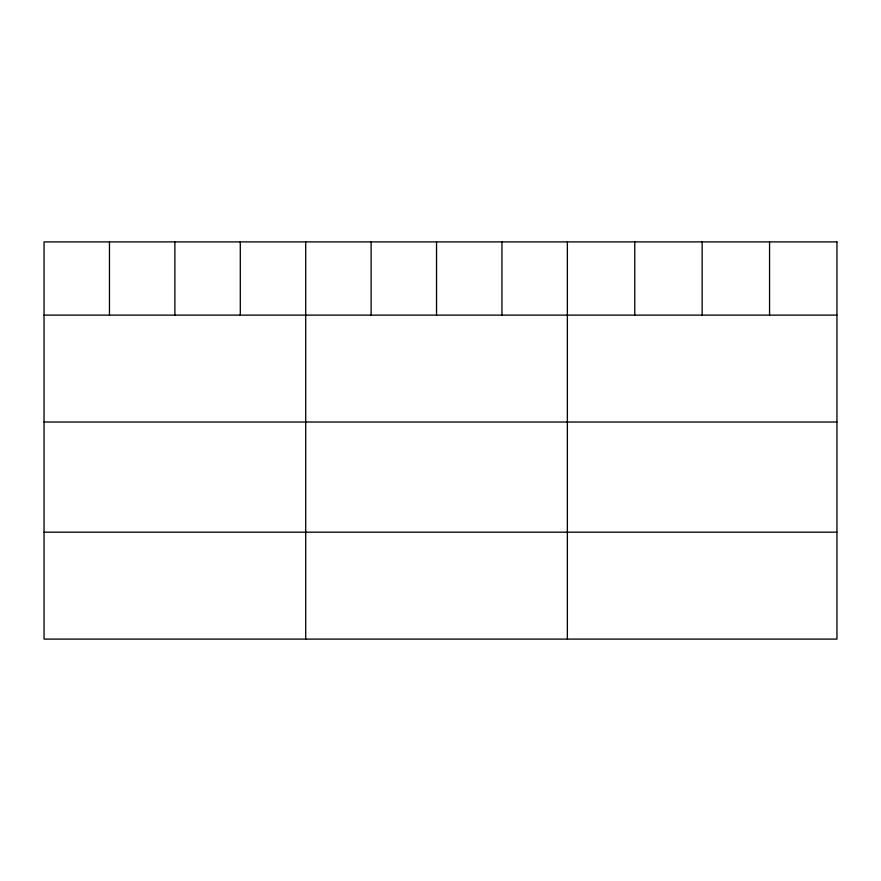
<?xml version="1.0" encoding="UTF-8"?>
<svg xmlns="http://www.w3.org/2000/svg" width="881" height="881" viewBox="0 0 881 881"><rect width="100%" height="100%" fill="white"/><g stroke="black" fill="none" stroke-linecap="round" stroke-linejoin="round"><path stroke-width="1.32" d="M44.05 315.112L836.95 315.112M44.05 422.021L836.95 422.021M44.05 532.179L836.95 532.179M769.553 241.901L769.553 315.112M702.157 241.901L702.157 315.112M634.76 241.901L634.76 315.112M567.364 241.901L567.364 639.099M501.95 241.901L501.95 315.112M436.536 241.901L436.536 315.112M371.121 241.901L371.121 315.112M305.707 241.901L305.707 639.099M240.293 241.901L240.293 315.112M174.879 241.901L174.879 315.112M109.464 241.901L109.464 315.112M836.95 241.901L44.05 241.901L44.05 639.099L836.95 639.099L836.95 241.901"/></g></svg>
